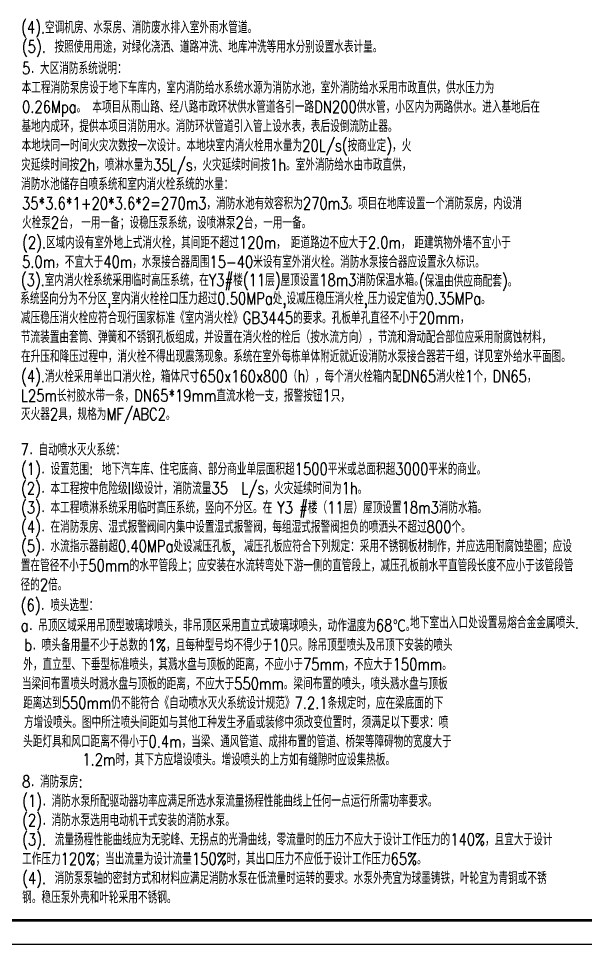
# Model space of a CAD drawing. Extents: x 27938 to 1507990, y 110129 to 923079.
# Drawn here: x 633589 to 657100, y 583057 to 621438 of the extents above; entities that cross this region are included whole.
import ezdxf

# ---------------------------------------------------------------- set-up
doc = ezdxf.new("R2010")
doc.units = 0
doc.header["$LTSCALE"] = 1000
doc.header["$MEASUREMENT"] = 0
doc.layers.add('0s_水标注', color=7, linetype='Continuous')
doc.layers.add('图框', color=140, linetype='Continuous')
doc.layers.add('yichutu', color=7, linetype='Continuous', true_color=0xffffff, plot=False)
doc.styles.add('HZ', font='txt', dxfattribs={"bigfont": 'hztxt'})

# ---------------------------------------------------------------- blocks, each defined once
blk = doc.blocks.new('TK')
at = {"layer": '图框'}
blk.add_lwpolyline([(465375, 548714), (549475, 548714), (549475, 489314), (465375, 489314)], close=True, dxfattribs=at)
blk.add_lwpolyline([(465375, 548714), (549475, 548714), (549475, 489314), (465375, 489314)], close=True, dxfattribs=at)
at = {"layer": '图框', "const_width": 100}
blk.add_lwpolyline([(548475, 490314), (548475, 547714), (467875, 547714), (467875, 490314)], close=True, dxfattribs=at)
blk = doc.blocks.new('yct-841-594-84100-59399.9999999999-100-1000.0')
at = {"layer": 'yichutu', "color": 7, "true_color": 0xffffff}
blk.add_lwpolyline([(0, 0), (0, 59400), (84100, 59400), (84100, 0)], close=True, dxfattribs=at)

msp = doc.modelspace()

# ---------------------------------------------------------------- block references
msp.add_blockref('TK', (141075.6, 93743.3))
at = {"layer": 'yichutu'}
msp.add_blockref('yct-841-594-84100-59399.9999999999-100-1000.0', (606450.6, 583057), dxfattribs=at)

# ---------------------------------------------------------------- texts
at = {"layer": '0s_水标注', "style": 'HZ'}
for s, width, p in [('(4).空调机房、水泵房、消防废水排入室外雨水管道。', 0.8, (633694.3, 620823.6)), ('(6)．喷头选型：', 0.8, (633677.8, 596870)), ('a．吊顶区域采用吊顶型玻璃球喷头，非吊顶区采用直立式玻璃球喷头，动作温度为68℃。', 0.8, (633680.5, 596033.9)), ('地下室出入口处设置易熔合金金属喷头.', 0.7, (649825, 596152.4))]:
    msp.add_text(s, height=500, dxfattribs=dict(at, width=width)).set_placement(p)
at = {"layer": '0s_水标注', "color": 0, "style": 'HZ', "width": 0.8}
for s, height, p in [(' (5). 按照使用用途，对绿化浇洒、道路冲洗、地库冲洗等用水分别设置水表计量。', 500, (633372.4, 620021.2)), ('5．大区消防系统说明：', 499.995, (633734.3, 619128.2)), ('本工程消防泵房设于地下车库内，室内消防给水系统水源为消防水池，室外消防给水采用市政直供，', 499.995, (633718.5, 618328.2)), ('供水压力为', 499.99, (651318.4, 618328.2)), ('0.26Mpa。', 499.99, (633734.3, 617528.3)), ('本项目从', 499.99, (636648.5, 617528.3)), ('雨山路、经八路市政环状供水管道各引一路DN200供水管，小区内为两路供水。进入基地后在', 499.995, (638248.5, 617528.3)), ('基地内成环，提供本项目消防用水。消防环状管道引入管上设水表，表后设倒流防止器。', 499.995, (633709.1, 616728.3)), ('本地块同一时间火灾次数按一次设计', 499.995, (633718.5, 615928.3)), ('。本地块室内消火栓用水量为20L/s(按商业定)，火', 499.995, (640151.4, 615928.3)), ('灾延续时间按2h，喷淋水量为35L/s，火灾延续时间按1h。室外消防给水由市政直供，', 499.995, (633699.6, 615128.3)), ('消防水池储存自喷系统和室内消火栓系统的水量：', 499.995, (633696.5, 614328.3)), ('35*3.6*1+20*3.6*2=270m3，消防水池有效容积为270m3。项目在地库设置一个消防泵房，内设消', 499.995, (633734.3, 613528.3)), ('火栓泵2台，', 499.99, (633734.3, 612728.3)), ('一用一备；设稳压泵系统，设喷淋泵2台，一用一备。', 499.995, (636188.3, 612728.3)), ('(2).区域内设有室外地上式消火栓，其间距不超过120m，', 499.995, (633734.3, 611903.6)), ('距道路边不应大于2.0m，', 499.995, (644877, 611903.6)), ('距建筑物外墙不宜小于', 499.99, (650000.8, 611903.6)), ('5.0m，不宜大于40m，水泵接合器周围15-40米设有室外消火栓。消防水泵接合器应设置永久标识。', 499.995, (633734.3, 611103.6)), ('(3).室内消火栓系统采用临时高压系统，在Y3#楼(11层)屋顶设置18m3消防保温水箱。', 499.995, (633684.9, 610350.1)), ('(保温由供应商配套)。 ', 499.995, (650194.7, 610315.7)), ('系统竖向分为不分区,室内消火栓栓口压力超过0.50MPa处,设减压稳压消火栓,压力设定值为0.35MPa。', 499.995, (633660.1, 609586.6)), ('减压稳压消火栓应符合现行国家标准《室内消火栓》GB3445的要求。孔板单孔直径不小于20mm，', 499.995, (633683.8, 608786.6)), ('节流装置由套筒、弹簧和不锈钢孔板组成，并设置在消火栓的栓后（按水流方向），节流和滑动配合部位应采用耐腐蚀材料，', 499.995, (633684.2, 607986.6)), ('在升压和降压过程中，消火栓不得出现震荡现象。系统在室外每栋单体附近就近设消防水泵接合器若干组，详见室外给水平面图。', 500, (633692.9, 607186.6)), ('(4).消火栓采用单出口消火栓，箱体尺寸650x160x800（h），每个消火栓箱内配DN65消火栓1个，DN65，', 500, (633691.4, 606357.9)), ('L25m长衬胶水带一条，DN65*19mm直流水枪一支，报警按钮1只，', 500, (633691.4, 605557.9)), ('灭火器2具，规格为MF/ABC2。', 500, (633691.4, 604791.5)), ('7．自动喷水灭火系统：', 500, (633673.9, 603319.7)), ('(3)．本工程喷淋系统采用临时高压系统，竖向不分区。在', 500, (633691.1, 600919.7)), ('#楼（11层）屋顶设置18m3消防水箱。', 500, (645227.5, 600919.7)), ('Y3', 500, (644316.8, 600919.7))]:
    msp.add_text(s, height=height, dxfattribs=at).set_placement(p)
at = {"layer": '0s_水标注', "color": 7, "style": 'HZ', "width": 0.8}
for s, p in [('(1)．设置范围: 地下汽车库、住宅底商、部分商业单层面积超1500平米或总面积超3000平米的商业。', (633691.1, 602519.7)), ('(2)．本工程按中危险级II级设计，消防流量35', (633691.1, 601719.7)), ('L/s，火灾延续时间为1h。', (642825.7, 601719.7)), ('(4)．在消防泵房、湿式报警阀间内集中设置湿式报警阀，每组湿式报警阀担负的喷洒头不超过800个。', (633691.1, 600119.7)), ('(5)．水流指示器前超0.40MPa处设减压孔板, 减压孔板应符合下列规定：采用不锈钢板材制作，并应选用耐腐蚀垫圈；应设', (633691.1, 599319.7)), ('置在管径不小于50mm的水平管段上；应安装在水流转弯处下游一侧的直管段上，减压孔板前水平直管段长度不应小于该管段管', (633682.6, 598519.7)), ('径的2倍。', (633672.4, 597719.7)), ('b．喷头备用量不少于总数的1%%%，且每种型号均不得少于10只。除吊顶型喷头及吊顶下安装的喷头', (633825, 595222.4)), ('外，直立型、下垂型标准喷头，其溅水盘与顶板的距离，不应小于75mm，不应大于150mm。', (633785.7, 594422.4)), ('当梁间布置喷头时溅水盘与顶板的距离，不应大于550mm。梁间布置的喷头，喷头溅水盘与顶板', (633730.6, 593622.4)), ('距离达到550mm仍不能符合《自动喷水灭火系统设计规范》7.2.1条规定时，应在梁底面的下', (633777.8, 592822.4)), ('方增设喷头。图中所注喷头间距如与其他工种发生矛盾或装修中须改变位置时，须满足以下要求：喷', (633817.2, 592022.4)), ('头距灯具和风口距离不得小于0.4m，当梁、通风管道、成排布置的管道、桥架等障碍物的宽度大于', (633777.8, 591222.4)), ('1.2m时，其下方应增设喷头。增设喷头的上方如有缝隙时应设集热板。', (636235.1, 590474.7)), ('8．消防泵房:', (633736.2, 589561.2)), ('(1)．消防水泵所配驱动器功率应满足所选水泵流量扬程性能曲线上任何一点运行所需功率要求。', (633739, 588761.2)), ('(2)．消防水泵选用电动机干式安装的消防水泵。', (633739, 587961.2)), ('(3). 流量扬程性能曲线应为无驼峰、无拐点的光滑曲线，零流量时的压力不应大于设计工作压力的140%%%，且宜大于设计', (633739, 587161.2)), ('工作压力120%%%；当出流量为设计流量150%%%时，其出口压力不应低于设计工作压力65%%%。', (633738.1, 586361.2)), ('(4). 消防泵泵轴的密封方式和材料应满足消防水泵在低流量时运转的要求。水泵外壳宜为球墨铸铁，叶轮宜为青铜或不锈', (633739, 585561.2)), ('钢。稳压泵外壳和叶轮采用不锈钢。', (633741.3, 584761.2))]:
    msp.add_text(s, height=500, dxfattribs=at).set_placement(p)

doc.saveas('drawing.dxf')
